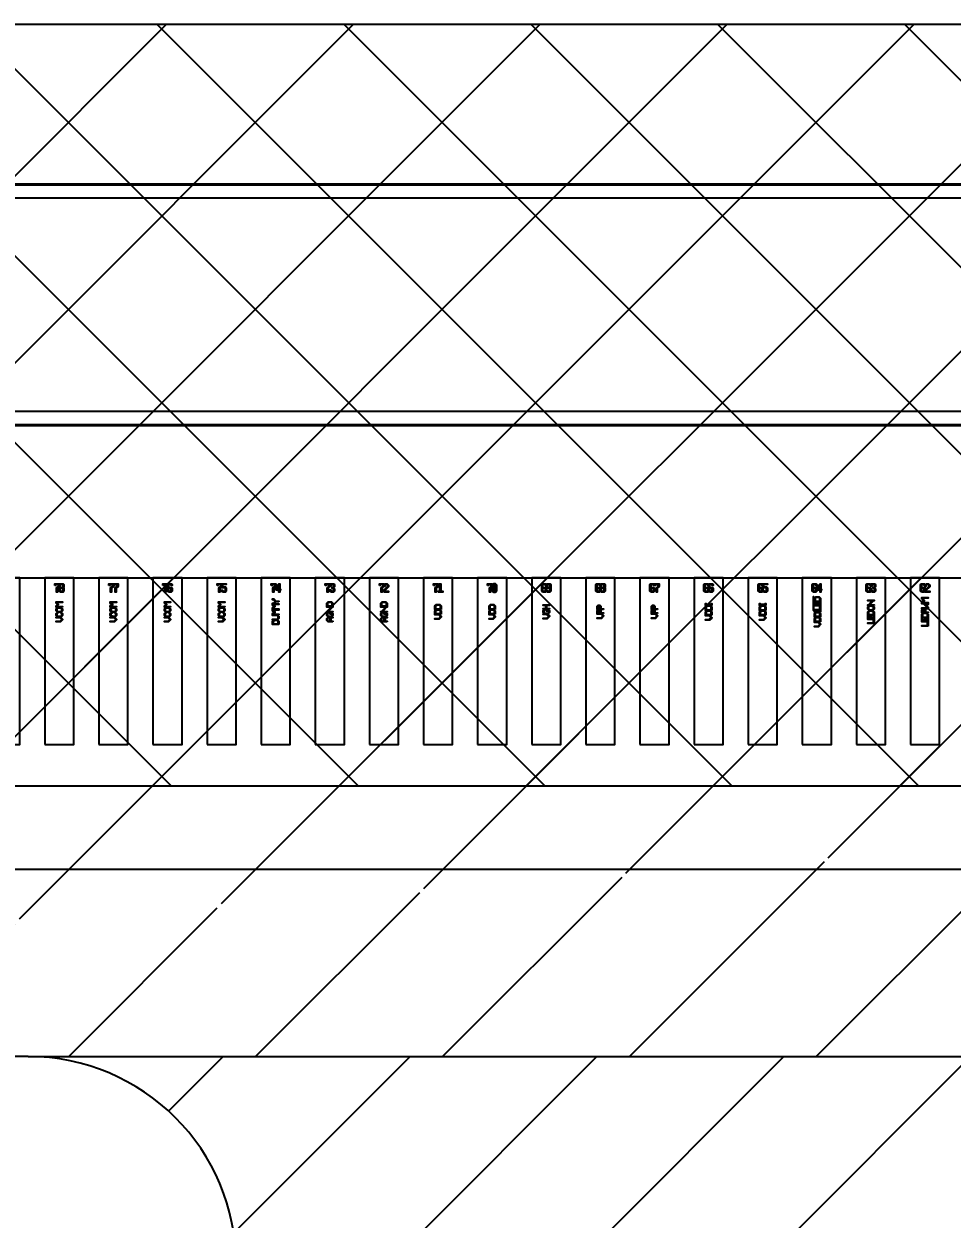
# Model space of a CAD drawing. Header units: millimetres. Extents: x 1278 to 1512, y 149 to 305.
# Drawn here: x 1312.109 to 1314.339, y 239.71 to 242.581 of the extents above; entities that cross this region are included whole.
import ezdxf

# ---------------------------------------------------------------- set-up
doc = ezdxf.new("R2010")
doc.units = ezdxf.units.MM
for name, color, linetype in [('B_M.drawing', 7, 'Continuous'), ('dim', 3, 'Continuous'), ('DWG', 7, 'Continuous'), ('FPC', 30, 'Continuous'), ('L127.drawing', 1, 'Continuous'), ('LAYOUT.drawing', 7, 'Continuous'), ('lcd', 4, 'Continuous'), ('OUTLINE.drawing', 5, 'Continuous')]:
    doc.layers.add(name, color=color, linetype=linetype)
doc.styles.get("Standard").update_dxf_attribs({"font": 'txt', "bigfont": 'gbcbig.shx'})
doc.styles.add('宋体', font='')
doc.styles.get('宋体').set_extended_font_data('SimSun')
doc.dimstyles.new('STANDARD$0', dxfattribs={"dimtxt": 2, "dimasz": 2, "dimexe": 0.2, "dimexo": 0.2, "dimgap": 1, "dimtad": 1, "dimdec": 1, "dimzin": 0, "dimdsep": 46, "dimtxsty": 'Standard', "dimcen": 0, "dimclrd": 256, "dimclre": 256, "dimclrt": 7, "dimadec": 0, "dimazin": 0, "dimtfac": 1, "dimtdec": 1, "dimtofl": 0, "dimtmove": 0, "dimatfit": 0, "dimfxl": 1, "dimtolj": 1, "dimtzin": 0, "dimarcsym": 0})

# ---------------------------------------------------------------- blocks, each defined once
blk = doc.blocks.new('ic_GC')
at = {"layer": 'B_M.drawing'}
blk.add_lwpolyline([(-7.65, -0.29), (-7.65, 0.29), (7.65, 0.29), (7.65, 0.2855), (7.6455, 0.2855), (7.643, 0.288), (-7.643, 0.288), (-7.648, 0.283), (-7.648, -0.283), (-7.643, -0.288), (7.643, -0.288), (7.648, -0.283), (7.648, 0.283), (7.6455, 0.2855), (7.65, 0.2855), (7.65, -0.29), (-7.65, -0.29)], close=True, dxfattribs=at)
blk = doc.blocks.new('ic_89v3_spec_out_line')
at = {"layer": 'L127.drawing'}
blk.add_lwpolyline([(-7.6775, -0.2565), (7.6775, -0.2565), (7.6775, 0.2565), (-7.6775, 0.2565), (-7.6775, -0.2565)], close=True, dxfattribs=at)
blk.add_lwpolyline([(-7.6775, -0.2565), (7.6775, -0.2565), (7.6775, 0.2565), (-7.6775, 0.2565), (-7.6775, -0.2565)], close=True, dxfattribs=at)
blk.add_lwpolyline([(-7.6775, -0.2565), (7.6775, -0.2565), (7.6775, 0.2565), (-7.6775, 0.2565), (-7.6775, -0.2565)], close=True, dxfattribs=at)
blk = doc.blocks.new('ic_89v3_spec_pad_location')
blk.add_blockref('ic_89v3_spec_out_line', (0, 0))
blk = doc.blocks.new('ic_all')
at = {"xscale": -1}
for name, p in [('ic_GC', (-0.71194, -0.08845)), ('ic_89v3_spec_pad_location', (-0.71194, -0.08795))]:
    blk.add_blockref(name, p, dxfattribs=at)
blk = doc.blocks.new('fpc_pad')
at = {"layer": 'OUTLINE.drawing'}
blk.add_lwpolyline([(-0.035, -0.2), (0.035, -0.2), (0.035, 0.2), (-0.035, 0.2), (-0.035, -0.2)], close=True, dxfattribs=at)
blk = doc.blocks.new('fpc_label')
at = {"layer": 'LAYOUT.drawing'}
for points in [[(-4.60749, 0.0577), (-4.62249, 0.0577), (-4.62249, 0.06103), (-4.61916, 0.06436), (-4.62249, 0.0677), (-4.62249, 0.07103), (-4.60749, 0.07103), (-4.60749, 0.06937), (-4.62083, 0.06937), (-4.62083, 0.06853), (-4.61666, 0.06436), (-4.62083, 0.0602), (-4.62083, 0.05936), (-4.60749, 0.05936), (-4.60749, 0.0577)], [(-4.60749, 0.04937), (-4.61082, 0.04604), (-4.61583, 0.04604), (-4.61583, 0.04771), (-4.61166, 0.04771), (-4.60916, 0.0502), (-4.60916, 0.05354), (-4.61166, 0.05603), (-4.61832, 0.05603), (-4.62083, 0.05354), (-4.62083, 0.0502), (-4.61832, 0.04771), (-4.61583, 0.04771), (-4.61583, 0.04604), (-4.61916, 0.04604), (-4.62249, 0.04937), (-4.62249, 0.05437), (-4.61916, 0.0577), (-4.61082, 0.0577), (-4.60749, 0.05437), (-4.60749, 0.04937)], [(-4.47749, 0.0577), (-4.49249, 0.0577), (-4.49249, 0.06103), (-4.48916, 0.06436), (-4.49249, 0.0677), (-4.49249, 0.07103), (-4.47749, 0.07103), (-4.47749, 0.06937), (-4.49083, 0.06937), (-4.49083, 0.06853), (-4.48666, 0.06436), (-4.49083, 0.0602), (-4.49083, 0.05936), (-4.47749, 0.05936), (-4.47749, 0.0577)], [(-4.47749, 0.04937), (-4.48082, 0.04604), (-4.48583, 0.04604), (-4.48583, 0.04771), (-4.48166, 0.04771), (-4.47916, 0.0502), (-4.47916, 0.05354), (-4.48166, 0.05603), (-4.48832, 0.05603), (-4.49083, 0.05354), (-4.49083, 0.0502), (-4.48832, 0.04771), (-4.48583, 0.04771), (-4.48583, 0.04604), (-4.48916, 0.04604), (-4.49249, 0.04937), (-4.49249, 0.05437), (-4.48916, 0.0577), (-4.48082, 0.0577), (-4.47749, 0.05437), (-4.47749, 0.04937)], [(-4.34749, 0.0577), (-4.36249, 0.0577), (-4.36249, 0.06103), (-4.35916, 0.06436), (-4.36249, 0.0677), (-4.36249, 0.07103), (-4.34749, 0.07103), (-4.34749, 0.06937), (-4.36083, 0.06937), (-4.36083, 0.06853), (-4.35666, 0.06436), (-4.36083, 0.0602), (-4.36083, 0.05936), (-4.34749, 0.05936), (-4.34749, 0.0577)], [(-4.34749, 0.04937), (-4.35082, 0.04604), (-4.35583, 0.04604), (-4.35583, 0.04771), (-4.35166, 0.04771), (-4.34916, 0.0502), (-4.34916, 0.05354), (-4.35166, 0.05603), (-4.35832, 0.05603), (-4.36083, 0.05354), (-4.36083, 0.0502), (-4.35832, 0.04771), (-4.35583, 0.04771), (-4.35583, 0.04604), (-4.35916, 0.04604), (-4.36249, 0.04937), (-4.36249, 0.05437), (-4.35916, 0.0577), (-4.35082, 0.0577), (-4.34749, 0.05437), (-4.34749, 0.04937)], [(-4.21749, 0.0577), (-4.23249, 0.0577), (-4.23249, 0.06103), (-4.22916, 0.06436), (-4.23249, 0.0677), (-4.23249, 0.07103), (-4.21749, 0.07103), (-4.21749, 0.06937), (-4.23083, 0.06937), (-4.23083, 0.06853), (-4.22666, 0.06436), (-4.23083, 0.0602), (-4.23083, 0.05936), (-4.21749, 0.05936), (-4.21749, 0.0577)], [(-4.21749, 0.04937), (-4.22082, 0.04604), (-4.22583, 0.04604), (-4.22583, 0.04771), (-4.22166, 0.04771), (-4.21916, 0.0502), (-4.21916, 0.05354), (-4.22166, 0.05603), (-4.22832, 0.05603), (-4.23083, 0.05354), (-4.23083, 0.0502), (-4.22832, 0.04771), (-4.22583, 0.04771), (-4.22583, 0.04604), (-4.22916, 0.04604), (-4.23249, 0.04937), (-4.23249, 0.05437), (-4.22916, 0.0577), (-4.22082, 0.0577), (-4.21749, 0.05437), (-4.21749, 0.04937)], [(-4.08749, 0.07104), (-4.09457, 0.07104), (-4.09958, 0.06604), (-4.10249, 0.06604), (-4.10249, 0.06771), (-4.10041, 0.06771), (-4.09624, 0.07186), (-4.10041, 0.07603), (-4.10249, 0.07603), (-4.10249, 0.0777), (-4.09958, 0.0777), (-4.09457, 0.0727), (-4.08749, 0.0727), (-4.08749, 0.07104)], [(-4.08749, 0.05271), (-4.10249, 0.05271), (-4.10249, 0.05604), (-4.09916, 0.05937), (-4.10249, 0.06271), (-4.10249, 0.06604), (-4.08749, 0.06604), (-4.08749, 0.06438), (-4.10083, 0.06438), (-4.10083, 0.06354), (-4.09666, 0.05937), (-4.10083, 0.05521), (-4.10083, 0.05437), (-4.08749, 0.05437), (-4.08749, 0.05271)], [(-3.95749, 0.05938), (-3.97249, 0.05938), (-3.97249, 0.0677), (-3.96916, 0.07103), (-3.96082, 0.07103), (-3.95749, 0.0677), (-3.95749, 0.06104), (-3.95916, 0.06104), (-3.95916, 0.06688), (-3.96166, 0.06937), (-3.96832, 0.06937), (-3.97083, 0.06688), (-3.97083, 0.06104), (-3.95749, 0.06104), (-3.95749, 0.05938)], [(-3.95749, 0.04604), (-3.97249, 0.04604), (-3.97249, 0.04771), (-3.97125, 0.04771), (-3.96249, 0.05645), (-3.96249, 0.05771), (-3.97249, 0.05771), (-3.97249, 0.05938), (-3.95749, 0.05938), (-3.95749, 0.05771), (-3.95874, 0.05771), (-3.96708, 0.04937), (-3.96708, 0.04771), (-3.95749, 0.04771), (-3.95749, 0.04604)], [(-3.82749, 0.05938), (-3.84249, 0.05938), (-3.84249, 0.0677), (-3.83916, 0.07103), (-3.83082, 0.07103), (-3.82749, 0.0677), (-3.82749, 0.06104), (-3.82916, 0.06104), (-3.82916, 0.06688), (-3.83166, 0.06937), (-3.83832, 0.06937), (-3.84083, 0.06688), (-3.84083, 0.06104), (-3.82749, 0.06104), (-3.82749, 0.05938)], [(-3.82749, 0.04604), (-3.84249, 0.04604), (-3.84249, 0.04771), (-3.84125, 0.04771), (-3.83249, 0.05645), (-3.83249, 0.05771), (-3.84249, 0.05771), (-3.84249, 0.05938), (-3.82749, 0.05938), (-3.82749, 0.05771), (-3.82874, 0.05771), (-3.83708, 0.04937), (-3.83708, 0.04771), (-3.82749, 0.04771), (-3.82749, 0.04604)], [(-3.69749, 0.05271), (-3.71249, 0.05271), (-3.71249, 0.06104), (-3.70916, 0.06437), (-3.70082, 0.06437), (-3.69749, 0.06104), (-3.69749, 0.05438), (-3.69916, 0.05438), (-3.69916, 0.06021), (-3.70166, 0.0627), (-3.70832, 0.0627), (-3.71083, 0.06021), (-3.71083, 0.05438), (-3.69749, 0.05438), (-3.69749, 0.05271)], [(-3.56749, 0.05271), (-3.58249, 0.05271), (-3.58249, 0.06104), (-3.57916, 0.06437), (-3.57082, 0.06437), (-3.56749, 0.06104), (-3.56749, 0.05438), (-3.56916, 0.05438), (-3.56916, 0.06021), (-3.57166, 0.0627), (-3.57832, 0.0627), (-3.58083, 0.06021), (-3.58083, 0.05438), (-3.56749, 0.05438), (-3.56749, 0.05271)], [(-3.43749, 0.05353), (-3.45249, 0.05353), (-3.45249, 0.0552), (-3.44583, 0.0552), (-3.44583, 0.06187), (-3.45249, 0.06187), (-3.45249, 0.06354), (-3.43749, 0.06354), (-3.43749, 0.06187), (-3.44415, 0.06187), (-3.44415, 0.0552), (-3.43749, 0.0552), (-3.43749, 0.05353)], [(-3.30749, 0.05271), (-3.32249, 0.05271), (-3.32249, 0.06021), (-3.31999, 0.06272), (-3.31832, 0.06272), (-3.31832, 0.06105), (-3.31958, 0.06105), (-3.32083, 0.05979), (-3.32083, 0.05438), (-3.31583, 0.05438), (-3.31583, 0.05979), (-3.31708, 0.06105), (-3.31832, 0.06105), (-3.31832, 0.06272), (-3.31666, 0.06272), (-3.31415, 0.06021), (-3.31415, 0.05438), (-3.30749, 0.05438), (-3.30749, 0.05271)], [(-3.17749, 0.05271), (-3.19249, 0.05271), (-3.19249, 0.06021), (-3.18999, 0.06272), (-3.18832, 0.06272), (-3.18832, 0.06105), (-3.18958, 0.06105), (-3.19083, 0.05979), (-3.19083, 0.05438), (-3.18583, 0.05438), (-3.18583, 0.05979), (-3.18708, 0.06105), (-3.18832, 0.06105), (-3.18832, 0.06272), (-3.18666, 0.06272), (-3.18415, 0.06021), (-3.18415, 0.05438), (-3.17749, 0.05438), (-3.17749, 0.05271)], [(-3.04749, 0.06187), (-3.04916, 0.06187), (-3.04916, 0.06353), (-3.06083, 0.06353), (-3.06083, 0.06187), (-3.06249, 0.06187), (-3.06249, 0.06686), (-3.06083, 0.06686), (-3.06083, 0.0652), (-3.04916, 0.0652), (-3.04916, 0.06686), (-3.04749, 0.06686), (-3.04749, 0.06187)], [(-3.04749, 0.05021), (-3.06249, 0.05021), (-3.06249, 0.05854), (-3.05916, 0.06187), (-3.05082, 0.06187), (-3.04749, 0.05854), (-3.04749, 0.05188), (-3.04916, 0.05188), (-3.04916, 0.05771), (-3.05166, 0.0602), (-3.05832, 0.0602), (-3.06083, 0.05771), (-3.06083, 0.05188), (-3.04749, 0.05188), (-3.04749, 0.05021)], [(-2.91749, 0.06187), (-2.91916, 0.06187), (-2.91916, 0.06353), (-2.93083, 0.06353), (-2.93083, 0.06187), (-2.93249, 0.06187), (-2.93249, 0.06686), (-2.93083, 0.06686), (-2.93083, 0.0652), (-2.91916, 0.0652), (-2.91916, 0.06686), (-2.91749, 0.06686), (-2.91749, 0.06187)], [(-2.91749, 0.05021), (-2.93249, 0.05021), (-2.93249, 0.05854), (-2.92916, 0.06187), (-2.92082, 0.06187), (-2.91749, 0.05854), (-2.91749, 0.05188), (-2.91916, 0.05188), (-2.91916, 0.05771), (-2.92166, 0.0602), (-2.92832, 0.0602), (-2.93083, 0.05771), (-2.93083, 0.05188), (-2.91749, 0.05188), (-2.91749, 0.05021)], [(-2.80249, 0.05103), (-2.80249, 0.08269), (-2.80399, 0.08269), (-2.80399, 0.05103), (-2.80249, 0.05103)], [(-2.78599, 0.07104), (-2.80099, 0.07104), (-2.80099, 0.07937), (-2.79766, 0.0827), (-2.78932, 0.0827), (-2.78599, 0.07937), (-2.78599, 0.07271), (-2.78766, 0.07271), (-2.78766, 0.07854), (-2.79016, 0.08103), (-2.79682, 0.08103), (-2.79933, 0.07854), (-2.79933, 0.07271), (-2.78599, 0.07271), (-2.78599, 0.07104)], [(-2.78599, 0.06104), (-2.80099, 0.06104), (-2.80099, 0.07104), (-2.79933, 0.07104), (-2.79933, 0.0627), (-2.79433, 0.0627), (-2.79433, 0.06771), (-2.79265, 0.06771), (-2.79265, 0.0627), (-2.78766, 0.0627), (-2.78766, 0.07104), (-2.78599, 0.07104), (-2.78599, 0.06104)], [(-2.78599, 0.05103), (-2.80099, 0.05103), (-2.80099, 0.0527), (-2.78766, 0.0527), (-2.78766, 0.06104), (-2.78599, 0.06104), (-2.78599, 0.05103)], [(-2.65749, 0.06187), (-2.67249, 0.06187), (-2.67249, 0.06354), (-2.67125, 0.06354), (-2.66249, 0.07228), (-2.66249, 0.07354), (-2.67249, 0.07354), (-2.67249, 0.07521), (-2.65749, 0.07521), (-2.65749, 0.07354), (-2.65874, 0.07354), (-2.66708, 0.0652), (-2.66708, 0.06354), (-2.65749, 0.06354), (-2.65749, 0.06187)], [(-2.65749, 0.05355), (-2.66082, 0.05022), (-2.66583, 0.05022), (-2.66583, 0.05188), (-2.66166, 0.05188), (-2.65916, 0.05437), (-2.65916, 0.05772), (-2.66166, 0.06021), (-2.66832, 0.06021), (-2.67083, 0.05772), (-2.67083, 0.05437), (-2.66832, 0.05188), (-2.66583, 0.05188), (-2.66583, 0.05022), (-2.66916, 0.05022), (-2.67249, 0.05355), (-2.67249, 0.05854), (-2.66916, 0.06187), (-2.66082, 0.06187), (-2.65749, 0.05854), (-2.65749, 0.05355)], [(-2.52749, 0.06772), (-2.54249, 0.06772), (-2.54249, 0.07105), (-2.53916, 0.07438), (-2.54249, 0.07772), (-2.54249, 0.08105), (-2.52749, 0.08105), (-2.52749, 0.07939), (-2.54083, 0.07939), (-2.54083, 0.07855), (-2.53666, 0.07438), (-2.54083, 0.07022), (-2.54083, 0.06938), (-2.52749, 0.06938), (-2.52749, 0.06772)], [(-2.52749, 0.05438), (-2.54249, 0.05438), (-2.54249, 0.05605), (-2.52916, 0.05605), (-2.52916, 0.05689), (-2.53333, 0.06104), (-2.52916, 0.06521), (-2.52916, 0.06605), (-2.54249, 0.06605), (-2.54249, 0.06772), (-2.52749, 0.06772), (-2.52749, 0.06439), (-2.53082, 0.06104), (-2.52749, 0.05771), (-2.52749, 0.05438)], [(-4.60749, 0.03772), (-4.61082, 0.03439), (-4.61916, 0.03439), (-4.62249, 0.03772), (-4.62249, 0.04271), (-4.61916, 0.04604), (-4.6175, 0.04604), (-4.6175, 0.04438), (-4.61832, 0.04438), (-4.62083, 0.04189), (-4.62083, 0.03854), (-4.61832, 0.03605), (-4.61166, 0.03605), (-4.60916, 0.03854), (-4.60916, 0.04189), (-4.61166, 0.04438), (-4.61249, 0.04438), (-4.61249, 0.04604), (-4.61082, 0.04604), (-4.60749, 0.04271), (-4.60749, 0.03772)], [(-4.60749, 0.02773), (-4.61249, 0.02273), (-4.62249, 0.02273), (-4.62249, 0.0244), (-4.61333, 0.0244), (-4.60916, 0.02855), (-4.61333, 0.03272), (-4.62249, 0.03272), (-4.62249, 0.03439), (-4.61249, 0.03439), (-4.60749, 0.02939), (-4.60749, 0.02773)], [(-4.47749, 0.03772), (-4.48082, 0.03439), (-4.48916, 0.03439), (-4.49249, 0.03772), (-4.49249, 0.04271), (-4.48916, 0.04604), (-4.4875, 0.04604), (-4.4875, 0.04438), (-4.48832, 0.04438), (-4.49083, 0.04189), (-4.49083, 0.03854), (-4.48832, 0.03605), (-4.48166, 0.03605), (-4.47916, 0.03854), (-4.47916, 0.04189), (-4.48166, 0.04438), (-4.48249, 0.04438), (-4.48249, 0.04604), (-4.48082, 0.04604), (-4.47749, 0.04271), (-4.47749, 0.03772)], [(-4.47749, 0.02773), (-4.48249, 0.02273), (-4.49249, 0.02273), (-4.49249, 0.0244), (-4.48333, 0.0244), (-4.47916, 0.02855), (-4.48333, 0.03272), (-4.49249, 0.03272), (-4.49249, 0.03439), (-4.48249, 0.03439), (-4.47749, 0.02939), (-4.47749, 0.02773)], [(-4.34749, 0.03772), (-4.35082, 0.03439), (-4.35916, 0.03439), (-4.36249, 0.03772), (-4.36249, 0.04271), (-4.35916, 0.04604), (-4.3575, 0.04604), (-4.3575, 0.04438), (-4.35832, 0.04438), (-4.36083, 0.04189), (-4.36083, 0.03854), (-4.35832, 0.03605), (-4.35166, 0.03605), (-4.34916, 0.03854), (-4.34916, 0.04189), (-4.35166, 0.04438), (-4.35249, 0.04438), (-4.35249, 0.04604), (-4.35082, 0.04604), (-4.34749, 0.04271), (-4.34749, 0.03772)], [(-4.34749, 0.02773), (-4.35249, 0.02273), (-4.36249, 0.02273), (-4.36249, 0.0244), (-4.35333, 0.0244), (-4.34916, 0.02855), (-4.35333, 0.03272), (-4.36249, 0.03272), (-4.36249, 0.03439), (-4.35249, 0.03439), (-4.34749, 0.02939), (-4.34749, 0.02773)], [(-4.21749, 0.03772), (-4.22082, 0.03439), (-4.22916, 0.03439), (-4.23249, 0.03772), (-4.23249, 0.04271), (-4.22916, 0.04604), (-4.2275, 0.04604), (-4.2275, 0.04438), (-4.22832, 0.04438), (-4.23083, 0.04189), (-4.23083, 0.03854), (-4.22832, 0.03605), (-4.22166, 0.03605), (-4.21916, 0.03854), (-4.21916, 0.04189), (-4.22166, 0.04438), (-4.22249, 0.04438), (-4.22249, 0.04604), (-4.22082, 0.04604), (-4.21749, 0.04271), (-4.21749, 0.03772)], [(-4.21749, 0.02773), (-4.22249, 0.02273), (-4.23249, 0.02273), (-4.23249, 0.0244), (-4.22333, 0.0244), (-4.21916, 0.02855), (-4.22333, 0.03272), (-4.23249, 0.03272), (-4.23249, 0.03439), (-4.22249, 0.03439), (-4.21749, 0.02939), (-4.21749, 0.02773)], [(-4.08749, 0.03937), (-4.10249, 0.03937), (-4.10249, 0.0427), (-4.09916, 0.04603), (-4.10249, 0.04938), (-4.10249, 0.05271), (-4.08749, 0.05271), (-4.08749, 0.05104), (-4.10083, 0.05104), (-4.10083, 0.0502), (-4.09666, 0.04603), (-4.10083, 0.04188), (-4.10083, 0.04104), (-4.08749, 0.04104), (-4.08749, 0.03937)], [(-4.08749, 0.03105), (-4.09082, 0.02772), (-4.10249, 0.02772), (-4.10249, 0.02938), (-4.09166, 0.02938), (-4.08916, 0.03187), (-4.08916, 0.03522), (-4.09166, 0.03771), (-4.10249, 0.03771), (-4.10249, 0.03937), (-4.09082, 0.03937), (-4.08749, 0.03604), (-4.08749, 0.03105)], [(-3.95749, 0.03772), (-3.96082, 0.03439), (-3.96916, 0.03439), (-3.97249, 0.03772), (-3.97249, 0.04271), (-3.96916, 0.04604), (-3.9675, 0.04604), (-3.9675, 0.04438), (-3.96832, 0.04438), (-3.97083, 0.04189), (-3.97083, 0.03854), (-3.96832, 0.03605), (-3.96166, 0.03605), (-3.95916, 0.03854), (-3.95916, 0.04189), (-3.96166, 0.04438), (-3.96249, 0.04438), (-3.96249, 0.04105), (-3.96415, 0.04105), (-3.96415, 0.04604), (-3.96082, 0.04604), (-3.95749, 0.04271), (-3.95749, 0.03772)], [(-3.95749, 0.02273), (-3.96916, 0.02273), (-3.97249, 0.02606), (-3.97249, 0.03106), (-3.96916, 0.03439), (-3.95749, 0.03439), (-3.95749, 0.03272), (-3.96249, 0.03272), (-3.96249, 0.0244), (-3.96415, 0.0244), (-3.96415, 0.03272), (-3.96832, 0.03272), (-3.97083, 0.03023), (-3.97083, 0.02689), (-3.96832, 0.0244), (-3.95749, 0.0244), (-3.95749, 0.02273)], [(-3.82749, 0.03772), (-3.83082, 0.03439), (-3.83916, 0.03439), (-3.84249, 0.03772), (-3.84249, 0.04271), (-3.83916, 0.04604), (-3.8375, 0.04604), (-3.8375, 0.04438), (-3.83832, 0.04438), (-3.84083, 0.04189), (-3.84083, 0.03854), (-3.83832, 0.03605), (-3.83166, 0.03605), (-3.82916, 0.03854), (-3.82916, 0.04189), (-3.83166, 0.04438), (-3.83249, 0.04438), (-3.83249, 0.04105), (-3.83415, 0.04105), (-3.83415, 0.04604), (-3.83082, 0.04604), (-3.82749, 0.04271), (-3.82749, 0.03772)], [(-3.82749, 0.02273), (-3.83916, 0.02273), (-3.84249, 0.02606), (-3.84249, 0.03106), (-3.83916, 0.03439), (-3.82749, 0.03439), (-3.82749, 0.03272), (-3.83249, 0.03272), (-3.83249, 0.0244), (-3.83415, 0.0244), (-3.83415, 0.03272), (-3.83832, 0.03272), (-3.84083, 0.03023), (-3.84083, 0.02689), (-3.83832, 0.0244), (-3.82749, 0.0244), (-3.82749, 0.02273)], [(-3.69749, 0.04106), (-3.71249, 0.04106), (-3.71249, 0.04938), (-3.70916, 0.05271), (-3.70082, 0.05271), (-3.69749, 0.04938), (-3.69749, 0.04272), (-3.69916, 0.04272), (-3.69916, 0.04856), (-3.70166, 0.05105), (-3.70832, 0.05105), (-3.71083, 0.04856), (-3.71083, 0.04272), (-3.69749, 0.04272), (-3.69749, 0.04106)], [(-3.69749, 0.0344), (-3.70249, 0.0294), (-3.71249, 0.0294), (-3.71249, 0.03107), (-3.70333, 0.03107), (-3.69916, 0.03522), (-3.70333, 0.03939), (-3.71249, 0.03939), (-3.71249, 0.04106), (-3.70249, 0.04106), (-3.69749, 0.03606), (-3.69749, 0.0344)], [(-3.56749, 0.04106), (-3.58249, 0.04106), (-3.58249, 0.04938), (-3.57916, 0.05271), (-3.57082, 0.05271), (-3.56749, 0.04938), (-3.56749, 0.04272), (-3.56916, 0.04272), (-3.56916, 0.04856), (-3.57166, 0.05105), (-3.57832, 0.05105), (-3.58083, 0.04856), (-3.58083, 0.04272), (-3.56749, 0.04272), (-3.56749, 0.04106)], [(-3.56749, 0.0344), (-3.57249, 0.0294), (-3.58249, 0.0294), (-3.58249, 0.03107), (-3.57333, 0.03107), (-3.56916, 0.03522), (-3.57333, 0.03939), (-3.58249, 0.03939), (-3.58249, 0.04106), (-3.57249, 0.04106), (-3.56749, 0.03606), (-3.56749, 0.0344)], [(-3.43749, 0.04521), (-3.44082, 0.04188), (-3.44916, 0.04188), (-3.45249, 0.04521), (-3.45249, 0.0502), (-3.44916, 0.05353), (-3.4475, 0.05353), (-3.4475, 0.05187), (-3.44832, 0.05187), (-3.45083, 0.04938), (-3.45083, 0.04603), (-3.44832, 0.04354), (-3.44166, 0.04354), (-3.43916, 0.04603), (-3.43916, 0.04938), (-3.44166, 0.05187), (-3.44249, 0.05187), (-3.44249, 0.04854), (-3.44415, 0.04854), (-3.44415, 0.05353), (-3.44082, 0.05353), (-3.43749, 0.0502), (-3.43749, 0.04521)], [(-3.43749, 0.03522), (-3.44249, 0.03022), (-3.45249, 0.03022), (-3.45249, 0.03189), (-3.44333, 0.03189), (-3.43916, 0.03604), (-3.44333, 0.04021), (-3.45249, 0.04021), (-3.45249, 0.04188), (-3.44249, 0.04188), (-3.43749, 0.03688), (-3.43749, 0.03522)], [(-3.30749, 0.04271), (-3.32249, 0.04271), (-3.32249, 0.05021), (-3.31999, 0.05271), (-3.31832, 0.05271), (-3.31832, 0.05105), (-3.31958, 0.05105), (-3.32083, 0.04979), (-3.32083, 0.04437), (-3.31583, 0.04437), (-3.31583, 0.04979), (-3.31708, 0.05105), (-3.31832, 0.05105), (-3.31832, 0.05271), (-3.31666, 0.05271), (-3.31415, 0.05021), (-3.31415, 0.04437), (-3.30749, 0.04437), (-3.30749, 0.04271)], [(-3.30749, 0.03605), (-3.31249, 0.03105), (-3.32249, 0.03105), (-3.32249, 0.03272), (-3.31333, 0.03272), (-3.30916, 0.03687), (-3.31333, 0.04104), (-3.32249, 0.04104), (-3.32249, 0.04271), (-3.31249, 0.04271), (-3.30749, 0.03771), (-3.30749, 0.03605)], [(-3.17749, 0.04271), (-3.19249, 0.04271), (-3.19249, 0.05021), (-3.18999, 0.05271), (-3.18832, 0.05271), (-3.18832, 0.05105), (-3.18958, 0.05105), (-3.19083, 0.04979), (-3.19083, 0.04437), (-3.18583, 0.04437), (-3.18583, 0.04979), (-3.18708, 0.05105), (-3.18832, 0.05105), (-3.18832, 0.05271), (-3.18666, 0.05271), (-3.18415, 0.05021), (-3.18415, 0.04437), (-3.17749, 0.04437), (-3.17749, 0.04271)], [(-3.17749, 0.03605), (-3.18249, 0.03105), (-3.19249, 0.03105), (-3.19249, 0.03272), (-3.18333, 0.03272), (-3.17916, 0.03687), (-3.18333, 0.04104), (-3.19249, 0.04104), (-3.19249, 0.04271), (-3.18249, 0.04271), (-3.17749, 0.03771), (-3.17749, 0.03605)], [(-3.04749, 0.03856), (-3.06249, 0.03856), (-3.06249, 0.04688), (-3.05916, 0.05021), (-3.05082, 0.05021), (-3.04749, 0.04688), (-3.04749, 0.04022), (-3.04916, 0.04022), (-3.04916, 0.04606), (-3.05166, 0.04855), (-3.05832, 0.04855), (-3.06083, 0.04606), (-3.06083, 0.04022), (-3.04749, 0.04022), (-3.04749, 0.03856)], [(-3.04749, 0.0319), (-3.05249, 0.0269), (-3.06249, 0.0269), (-3.06249, 0.02857), (-3.05333, 0.02857), (-3.04916, 0.03272), (-3.05333, 0.03689), (-3.06249, 0.03689), (-3.06249, 0.03856), (-3.05249, 0.03856), (-3.04749, 0.03356), (-3.04749, 0.0319)], [(-2.91749, 0.03856), (-2.93249, 0.03856), (-2.93249, 0.04688), (-2.92916, 0.05021), (-2.92082, 0.05021), (-2.91749, 0.04688), (-2.91749, 0.04022), (-2.91916, 0.04022), (-2.91916, 0.04606), (-2.92166, 0.04855), (-2.92832, 0.04855), (-2.93083, 0.04606), (-2.93083, 0.04022), (-2.91749, 0.04022), (-2.91749, 0.03856)], [(-2.91749, 0.0319), (-2.92249, 0.0269), (-2.93249, 0.0269), (-2.93249, 0.02857), (-2.92333, 0.02857), (-2.91916, 0.03272), (-2.92333, 0.03689), (-2.93249, 0.03689), (-2.93249, 0.03856), (-2.92249, 0.03856), (-2.91749, 0.03356), (-2.91749, 0.0319)], [(-2.78599, 0.04604), (-2.78766, 0.04604), (-2.78766, 0.0477), (-2.79933, 0.0477), (-2.79933, 0.04604), (-2.80099, 0.04604), (-2.80099, 0.05103), (-2.79933, 0.05103), (-2.79933, 0.04937), (-2.78766, 0.04937), (-2.78766, 0.05103), (-2.78599, 0.05103), (-2.78599, 0.04604)], [(-2.78599, 0.03438), (-2.80099, 0.03438), (-2.80099, 0.04271), (-2.79766, 0.04604), (-2.78932, 0.04604), (-2.78599, 0.04271), (-2.78599, 0.03605), (-2.78766, 0.03605), (-2.78766, 0.04188), (-2.79016, 0.04437), (-2.79682, 0.04437), (-2.79933, 0.04188), (-2.79933, 0.03605), (-2.78599, 0.03605), (-2.78599, 0.03438)], [(-2.78599, 0.02273), (-2.80099, 0.02273), (-2.80099, 0.03105), (-2.79766, 0.03438), (-2.78932, 0.03438), (-2.78599, 0.03105), (-2.78599, 0.02439), (-2.78766, 0.02439), (-2.78766, 0.03023), (-2.79016, 0.03272), (-2.79682, 0.03272), (-2.79933, 0.03023), (-2.79933, 0.02439), (-2.78599, 0.02439), (-2.78599, 0.02273)], [(-2.65749, 0.03856), (-2.67249, 0.03856), (-2.67249, 0.04689), (-2.66916, 0.05022), (-2.66082, 0.05022), (-2.65749, 0.04689), (-2.65749, 0.04023), (-2.65916, 0.04023), (-2.65916, 0.04606), (-2.66166, 0.04855), (-2.66832, 0.04855), (-2.67083, 0.04606), (-2.67083, 0.04023), (-2.65749, 0.04023), (-2.65749, 0.03856)], [(-2.65749, 0.02856), (-2.67249, 0.02856), (-2.67249, 0.03856), (-2.67083, 0.03856), (-2.67083, 0.03022), (-2.66583, 0.03022), (-2.66583, 0.03523), (-2.66415, 0.03523), (-2.66415, 0.03022), (-2.65916, 0.03022), (-2.65916, 0.03856), (-2.65749, 0.03856), (-2.65749, 0.02856)], [(-2.52749, 0.04438), (-2.54249, 0.04438), (-2.54249, 0.05188), (-2.53999, 0.05438), (-2.53832, 0.05438), (-2.53832, 0.05272), (-2.53958, 0.05272), (-2.54083, 0.05146), (-2.54083, 0.04604), (-2.53583, 0.04604), (-2.53583, 0.05146), (-2.53708, 0.05272), (-2.53832, 0.05272), (-2.53832, 0.05438), (-2.53666, 0.05438), (-2.53415, 0.05188), (-2.53415, 0.04604), (-2.52749, 0.04604), (-2.52749, 0.04438)], [(-2.52749, 0.03272), (-2.54249, 0.03272), (-2.54249, 0.04105), (-2.53916, 0.04438), (-2.53082, 0.04438), (-2.52749, 0.04105), (-2.52749, 0.03439), (-2.52916, 0.03439), (-2.52916, 0.04022), (-2.53166, 0.04271), (-2.53832, 0.04271), (-2.54083, 0.04022), (-2.54083, 0.03439), (-2.52749, 0.03439), (-2.52749, 0.03272)], [(-2.52749, 0.02272), (-2.54249, 0.02272), (-2.54249, 0.03272), (-2.54083, 0.03272), (-2.54083, 0.02438), (-2.53583, 0.02438), (-2.53583, 0.02939), (-2.53415, 0.02939), (-2.53415, 0.02438), (-2.52916, 0.02438), (-2.52916, 0.03272), (-2.52749, 0.03272), (-2.52749, 0.02272)], [(-4.08749, 0.01606), (-4.10249, 0.01606), (-4.10249, 0.02439), (-4.09916, 0.02772), (-4.09082, 0.02772), (-4.08749, 0.02439), (-4.08749, 0.01773), (-4.08916, 0.01773), (-4.08916, 0.02356), (-4.09166, 0.02605), (-4.09832, 0.02605), (-4.10083, 0.02356), (-4.10083, 0.01773), (-4.08749, 0.01773), (-4.08749, 0.01606)], [(-2.78599, 0.01607), (-2.79099, 0.01107), (-2.80099, 0.01107), (-2.80099, 0.01274), (-2.79183, 0.01274), (-2.78766, 0.01689), (-2.79183, 0.02106), (-2.80099, 0.02106), (-2.80099, 0.02273), (-2.79099, 0.02273), (-2.78599, 0.01773), (-2.78599, 0.01607)], [(-2.65749, 0.01855), (-2.67249, 0.01855), (-2.67249, 0.02022), (-2.65916, 0.02022), (-2.65916, 0.02856), (-2.65749, 0.02856), (-2.65749, 0.01855)], [(-2.52749, 0.01271), (-2.54249, 0.01271), (-2.54249, 0.01438), (-2.52916, 0.01438), (-2.52916, 0.02272), (-2.52749, 0.02272), (-2.52749, 0.01271)]]:
    blk.add_lwpolyline(points, close=True, dxfattribs=at)
blk = doc.blocks.new('fpc_label_num')
at = {"layer": 'LAYOUT.drawing'}
for points in [[(-4.6233, 0.01273), (-4.6233, 0.01717), (-4.6122, 0.01717), (-4.6122, 0.01051), (-4.61664, 0.00605), (-4.61664, -0.00283), (-4.61886, -0.00283), (-4.61886, 0.00717), (-4.61442, 0.01161), (-4.61442, 0.01495), (-4.62108, 0.01495), (-4.62108, 0.01273), (-4.6233, 0.01273)], [(-4.60998, -0.00283), (-4.6122, -0.00061), (-4.6122, 0.00605), (-4.6111, 0.00717), (-4.6122, 0.00829), (-4.6122, 0.01495), (-4.60998, 0.01717), (-4.60332, 0.01717), (-4.6011, 0.01495), (-4.6011, 0.01161), (-4.60332, 0.01161), (-4.60332, 0.01383), (-4.60442, 0.01495), (-4.60888, 0.01495), (-4.60998, 0.01383), (-4.60998, 0.00939), (-4.60888, 0.00829), (-4.60442, 0.00829), (-4.60332, 0.00939), (-4.60332, 0.01161), (-4.6011, 0.01161), (-4.6011, 0.00829), (-4.6022, 0.00717), (-4.6011, 0.00605), (-4.6011, 0.00273), (-4.60332, 0.00273), (-4.60332, 0.00495), (-4.60442, 0.00605), (-4.60888, 0.00605), (-4.60998, 0.00495), (-4.60998, 0.00051), (-4.60888, -0.00061), (-4.60442, -0.00061), (-4.60332, 0.00051), (-4.60332, 0.00273), (-4.6011, 0.00273), (-4.6011, -0.00061), (-4.60332, -0.00283), (-4.60998, -0.00283)], [(-4.4933, 0.01273), (-4.4933, 0.01717), (-4.4822, 0.01717), (-4.4822, 0.01051), (-4.48664, 0.00605), (-4.48664, -0.00283), (-4.48886, -0.00283), (-4.48886, 0.00717), (-4.48442, 0.01161), (-4.48442, 0.01495), (-4.49108, 0.01495), (-4.49108, 0.01273), (-4.4933, 0.01273)], [(-4.4822, 0.01273), (-4.4822, 0.01717), (-4.4711, 0.01717), (-4.4711, 0.01051), (-4.47554, 0.00605), (-4.47554, -0.00283), (-4.47776, -0.00283), (-4.47776, 0.00717), (-4.47332, 0.01161), (-4.47332, 0.01495), (-4.47998, 0.01495), (-4.47998, 0.01273), (-4.4822, 0.01273)], [(-4.3633, 0.01273), (-4.3633, 0.01717), (-4.3522, 0.01717), (-4.3522, 0.01051), (-4.35664, 0.00605), (-4.35664, -0.00283), (-4.35886, -0.00283), (-4.35886, 0.00717), (-4.35442, 0.01161), (-4.35442, 0.01495), (-4.36108, 0.01495), (-4.36108, 0.01273), (-4.3633, 0.01273)], [(-4.34998, -0.00283), (-4.3522, -0.00061), (-4.3522, 0.01495), (-4.34998, 0.01717), (-4.34332, 0.01717), (-4.3411, 0.01495), (-4.3411, 0.01273), (-4.34332, 0.01273), (-4.34332, 0.01383), (-4.34442, 0.01495), (-4.34888, 0.01495), (-4.34998, 0.01383), (-4.34998, 0.00829), (-4.34332, 0.00829), (-4.3411, 0.00605), (-4.3411, 0.00273), (-4.34332, 0.00273), (-4.34332, 0.00495), (-4.34442, 0.00605), (-4.34888, 0.00605), (-4.34998, 0.00495), (-4.34998, 0.00051), (-4.34888, -0.00061), (-4.34442, -0.00061), (-4.34332, 0.00051), (-4.34332, 0.00273), (-4.3411, 0.00273), (-4.3411, -0.00061), (-4.34332, -0.00283), (-4.34998, -0.00283)], [(-4.2333, 0.01273), (-4.2333, 0.01717), (-4.2222, 0.01717), (-4.2222, 0.01051), (-4.22664, 0.00605), (-4.22664, -0.00283), (-4.22886, -0.00283), (-4.22886, 0.00717), (-4.22442, 0.01161), (-4.22442, 0.01495), (-4.23108, 0.01495), (-4.23108, 0.01273), (-4.2333, 0.01273)], [(-4.21998, -0.00283), (-4.2222, -0.00061), (-4.2222, 0.00161), (-4.21998, 0.00161), (-4.21998, 0.00051), (-4.21888, -0.00061), (-4.21442, -0.00061), (-4.21332, 0.00051), (-4.21332, 0.00605), (-4.21442, 0.00717), (-4.2222, 0.00717), (-4.2222, 0.01717), (-4.2111, 0.01717), (-4.2111, 0.01495), (-4.21998, 0.01495), (-4.21998, 0.00939), (-4.21332, 0.00939), (-4.2111, 0.00717), (-4.2111, -0.00061), (-4.21332, -0.00283), (-4.21998, -0.00283)], [(-4.1033, 0.01273), (-4.1033, 0.01717), (-4.0922, 0.01717), (-4.0922, 0.01051), (-4.09664, 0.00605), (-4.09664, -0.00283), (-4.09886, -0.00283), (-4.09886, 0.00717), (-4.09442, 0.01161), (-4.09442, 0.01495), (-4.10108, 0.01495), (-4.10108, 0.01273), (-4.1033, 0.01273)], [(-4.0922, 0.00161), (-4.0922, 0.00939), (-4.08442, 0.01717), (-4.0822, 0.01717), (-4.0822, 0.00383), (-4.0811, 0.00383), (-4.0811, 0.00161), (-4.0822, 0.00161), (-4.0822, -0.00283), (-4.08442, -0.00283), (-4.08442, 0.00161), (-4.08998, 0.00161), (-4.08998, 0.00383), (-4.08442, 0.00383), (-4.08442, 0.01273), (-4.08554, 0.01273), (-4.08998, 0.00829), (-4.08998, 0.00161), (-4.0922, 0.00161)], [(-3.9733, 0.01273), (-3.9733, 0.01717), (-3.9622, 0.01717), (-3.9622, 0.01051), (-3.96664, 0.00605), (-3.96664, -0.00283), (-3.96886, -0.00283), (-3.96886, 0.00717), (-3.96442, 0.01161), (-3.96442, 0.01495), (-3.97108, 0.01495), (-3.97108, 0.01273), (-3.9733, 0.01273)], [(-3.95998, -0.00283), (-3.9622, -0.00061), (-3.9622, 0.00273), (-3.95998, 0.00273), (-3.95998, 0.00051), (-3.95888, -0.00061), (-3.95442, -0.00061), (-3.95332, 0.00051), (-3.95332, 0.00383), (-3.95554, 0.00605), (-3.95776, 0.00605), (-3.95776, 0.00829), (-3.95554, 0.00829), (-3.95332, 0.01051), (-3.95332, 0.01383), (-3.95442, 0.01495), (-3.95888, 0.01495), (-3.95998, 0.01383), (-3.95998, 0.01161), (-3.9622, 0.01161), (-3.9622, 0.01495), (-3.95998, 0.01717), (-3.95332, 0.01717), (-3.9511, 0.01495), (-3.9511, 0.00939), (-3.95332, 0.00717), (-3.9511, 0.00495), (-3.9511, -0.00061), (-3.95332, -0.00283), (-3.95998, -0.00283)], [(-3.8433, 0.01273), (-3.8433, 0.01717), (-3.8322, 0.01717), (-3.8322, 0.01051), (-3.83664, 0.00605), (-3.83664, -0.00283), (-3.83886, -0.00283), (-3.83886, 0.00717), (-3.83442, 0.01161), (-3.83442, 0.01495), (-3.84108, 0.01495), (-3.84108, 0.01273), (-3.8433, 0.01273)], [(-3.8322, -0.00283), (-3.8322, 0.00161), (-3.82332, 0.01051), (-3.82332, 0.01273), (-3.82554, 0.01495), (-3.82776, 0.01495), (-3.82998, 0.01273), (-3.82998, 0.01051), (-3.8322, 0.01051), (-3.8322, 0.01383), (-3.82888, 0.01717), (-3.82442, 0.01717), (-3.8211, 0.01383), (-3.8211, 0.00939), (-3.82998, 0.00051), (-3.82998, -0.00061), (-3.8211, -0.00061), (-3.8211, -0.00283), (-3.8322, -0.00283)], [(-3.7133, 0.01273), (-3.7133, 0.01717), (-3.7022, 0.01717), (-3.7022, 0.01051), (-3.70664, 0.00605), (-3.70664, -0.00283), (-3.70886, -0.00283), (-3.70886, 0.00717), (-3.70442, 0.01161), (-3.70442, 0.01495), (-3.71108, 0.01495), (-3.71108, 0.01273), (-3.7133, 0.01273)], [(-3.7022, -0.00283), (-3.7022, -0.00061), (-3.69776, -0.00061), (-3.69776, 0.01273), (-3.69998, 0.01273), (-3.69998, 0.01495), (-3.69776, 0.01717), (-3.69554, 0.01717), (-3.69554, -0.00061), (-3.6911, -0.00061), (-3.6911, -0.00283), (-3.7022, -0.00283)], [(-3.5833, 0.01273), (-3.5833, 0.01717), (-3.5722, 0.01717), (-3.5722, 0.01051), (-3.57664, 0.00605), (-3.57664, -0.00283), (-3.57886, -0.00283), (-3.57886, 0.00717), (-3.57442, 0.01161), (-3.57442, 0.01495), (-3.58108, 0.01495), (-3.58108, 0.01273), (-3.5833, 0.01273)], [(-3.5722, 0.00051), (-3.56886, -0.00283), (-3.56444, -0.00283), (-3.5611, 0.00051), (-3.5611, 0.01383), (-3.56444, 0.01717), (-3.56664, 0.01717), (-3.56664, 0.01495), (-3.56554, 0.01495), (-3.56332, 0.01273), (-3.56332, 0.00359), (-3.56714, 0.01115), (-3.56714, 0.00627), (-3.5643, 0.00063), (-3.56554, -0.00061), (-3.56776, -0.00061), (-3.56998, 0.00161), (-3.56998, 0.01189), (-3.56714, 0.00627), (-3.56714, 0.01115), (-3.56862, 0.01409), (-3.56776, 0.01495), (-3.56664, 0.01495), (-3.56664, 0.01717), (-3.56886, 0.01717), (-3.5722, 0.01383), (-3.5722, 0.00051)], [(-3.45108, -0.00283), (-3.4533, -0.00061), (-3.4533, 0.01495), (-3.45108, 0.01717), (-3.44442, 0.01717), (-3.4422, 0.01495), (-3.4422, 0.01273), (-3.44442, 0.01273), (-3.44442, 0.01383), (-3.44552, 0.01495), (-3.44998, 0.01495), (-3.45108, 0.01383), (-3.45108, 0.00829), (-3.44442, 0.00829), (-3.4422, 0.00605), (-3.4422, 0.00273), (-3.44442, 0.00273), (-3.44442, 0.00495), (-3.44552, 0.00605), (-3.44998, 0.00605), (-3.45108, 0.00495), (-3.45108, 0.00051), (-3.44998, -0.00061), (-3.44552, -0.00061), (-3.44442, 0.00051), (-3.44442, 0.00273), (-3.4422, 0.00273), (-3.4422, -0.00061), (-3.44442, -0.00283), (-3.45108, -0.00283)], [(-3.43998, -0.00283), (-3.4422, -0.00061), (-3.4422, 0.00161), (-3.43998, 0.00161), (-3.43998, 0.00051), (-3.43888, -0.00061), (-3.43442, -0.00061), (-3.43332, 0.00051), (-3.43332, 0.00605), (-3.43998, 0.00605), (-3.4422, 0.00829), (-3.4422, 0.01273), (-3.43998, 0.01273), (-3.43998, 0.00939), (-3.43888, 0.00829), (-3.43442, 0.00829), (-3.43332, 0.00939), (-3.43332, 0.01383), (-3.43442, 0.01495), (-3.43888, 0.01495), (-3.43998, 0.01383), (-3.43998, 0.01273), (-3.4422, 0.01273), (-3.4422, 0.01495), (-3.43998, 0.01717), (-3.43332, 0.01717), (-3.4311, 0.01495), (-3.4311, -0.00061), (-3.43332, -0.00283), (-3.43998, -0.00283)], [(-3.32108, -0.00283), (-3.3233, -0.00061), (-3.3233, 0.01495), (-3.32108, 0.01717), (-3.31442, 0.01717), (-3.3122, 0.01495), (-3.3122, 0.01273), (-3.31442, 0.01273), (-3.31442, 0.01383), (-3.31552, 0.01495), (-3.31998, 0.01495), (-3.32108, 0.01383), (-3.32108, 0.00829), (-3.31442, 0.00829), (-3.3122, 0.00605), (-3.3122, 0.00273), (-3.31442, 0.00273), (-3.31442, 0.00495), (-3.31552, 0.00605), (-3.31998, 0.00605), (-3.32108, 0.00495), (-3.32108, 0.00051), (-3.31998, -0.00061), (-3.31552, -0.00061), (-3.31442, 0.00051), (-3.31442, 0.00273), (-3.3122, 0.00273), (-3.3122, -0.00061), (-3.31442, -0.00283), (-3.32108, -0.00283)], [(-3.30998, -0.00283), (-3.3122, -0.00061), (-3.3122, 0.00605), (-3.3111, 0.00717), (-3.3122, 0.00829), (-3.3122, 0.01495), (-3.30998, 0.01717), (-3.30332, 0.01717), (-3.3011, 0.01495), (-3.3011, 0.01161), (-3.30332, 0.01161), (-3.30332, 0.01383), (-3.30442, 0.01495), (-3.30888, 0.01495), (-3.30998, 0.01383), (-3.30998, 0.00939), (-3.30888, 0.00829), (-3.30442, 0.00829), (-3.30332, 0.00939), (-3.30332, 0.01161), (-3.3011, 0.01161), (-3.3011, 0.00829), (-3.3022, 0.00717), (-3.3011, 0.00605), (-3.3011, 0.00273), (-3.30332, 0.00273), (-3.30332, 0.00495), (-3.30442, 0.00605), (-3.30888, 0.00605), (-3.30998, 0.00495), (-3.30998, 0.00051), (-3.30888, -0.00061), (-3.30442, -0.00061), (-3.30332, 0.00051), (-3.30332, 0.00273), (-3.3011, 0.00273), (-3.3011, -0.00061), (-3.30332, -0.00283), (-3.30998, -0.00283)], [(-3.19108, -0.00283), (-3.1933, -0.00061), (-3.1933, 0.01495), (-3.19108, 0.01717), (-3.18442, 0.01717), (-3.1822, 0.01495), (-3.1822, 0.01273), (-3.18442, 0.01273), (-3.18442, 0.01383), (-3.18552, 0.01495), (-3.18998, 0.01495), (-3.19108, 0.01383), (-3.19108, 0.00829), (-3.18442, 0.00829), (-3.1822, 0.00605), (-3.1822, 0.00273), (-3.18442, 0.00273), (-3.18442, 0.00495), (-3.18552, 0.00605), (-3.18998, 0.00605), (-3.19108, 0.00495), (-3.19108, 0.00051), (-3.18998, -0.00061), (-3.18552, -0.00061), (-3.18442, 0.00051), (-3.18442, 0.00273), (-3.1822, 0.00273), (-3.1822, -0.00061), (-3.18442, -0.00283), (-3.19108, -0.00283)], [(-3.1822, 0.01273), (-3.1822, 0.01717), (-3.1711, 0.01717), (-3.1711, 0.01051), (-3.17554, 0.00605), (-3.17554, -0.00283), (-3.17776, -0.00283), (-3.17776, 0.00717), (-3.17332, 0.01161), (-3.17332, 0.01495), (-3.17998, 0.01495), (-3.17998, 0.01273), (-3.1822, 0.01273)], [(-3.06108, -0.00283), (-3.0633, -0.00061), (-3.0633, 0.01495), (-3.06108, 0.01717), (-3.05442, 0.01717), (-3.0522, 0.01495), (-3.0522, 0.01273), (-3.05442, 0.01273), (-3.05442, 0.01383), (-3.05552, 0.01495), (-3.05998, 0.01495), (-3.06108, 0.01383), (-3.06108, 0.00829), (-3.05442, 0.00829), (-3.0522, 0.00605), (-3.0522, 0.00273), (-3.05442, 0.00273), (-3.05442, 0.00495), (-3.05552, 0.00605), (-3.05998, 0.00605), (-3.06108, 0.00495), (-3.06108, 0.00051), (-3.05998, -0.00061), (-3.05552, -0.00061), (-3.05442, 0.00051), (-3.05442, 0.00273), (-3.0522, 0.00273), (-3.0522, -0.00061), (-3.05442, -0.00283), (-3.06108, -0.00283)], [(-3.04998, -0.00283), (-3.0522, -0.00061), (-3.0522, 0.01495), (-3.04998, 0.01717), (-3.04332, 0.01717), (-3.0411, 0.01495), (-3.0411, 0.01273), (-3.04332, 0.01273), (-3.04332, 0.01383), (-3.04442, 0.01495), (-3.04888, 0.01495), (-3.04998, 0.01383), (-3.04998, 0.00829), (-3.04332, 0.00829), (-3.0411, 0.00605), (-3.0411, 0.00273), (-3.04332, 0.00273), (-3.04332, 0.00495), (-3.04442, 0.00605), (-3.04888, 0.00605), (-3.04998, 0.00495), (-3.04998, 0.00051), (-3.04888, -0.00061), (-3.04442, -0.00061), (-3.04332, 0.00051), (-3.04332, 0.00273), (-3.0411, 0.00273), (-3.0411, -0.00061), (-3.04332, -0.00283), (-3.04998, -0.00283)], [(-2.93108, -0.00283), (-2.9333, -0.00061), (-2.9333, 0.01495), (-2.93108, 0.01717), (-2.92442, 0.01717), (-2.9222, 0.01495), (-2.9222, 0.01273), (-2.92442, 0.01273), (-2.92442, 0.01383), (-2.92552, 0.01495), (-2.92998, 0.01495), (-2.93108, 0.01383), (-2.93108, 0.00829), (-2.92442, 0.00829), (-2.9222, 0.00605), (-2.9222, 0.00273), (-2.92442, 0.00273), (-2.92442, 0.00495), (-2.92552, 0.00605), (-2.92998, 0.00605), (-2.93108, 0.00495), (-2.93108, 0.00051), (-2.92998, -0.00061), (-2.92552, -0.00061), (-2.92442, 0.00051), (-2.92442, 0.00273), (-2.9222, 0.00273), (-2.9222, -0.00061), (-2.92442, -0.00283), (-2.93108, -0.00283)], [(-2.91998, -0.00283), (-2.9222, -0.00061), (-2.9222, 0.00161), (-2.91998, 0.00161), (-2.91998, 0.00051), (-2.91888, -0.00061), (-2.91442, -0.00061), (-2.91332, 0.00051), (-2.91332, 0.00605), (-2.91442, 0.00717), (-2.9222, 0.00717), (-2.9222, 0.01717), (-2.9111, 0.01717), (-2.9111, 0.01495), (-2.91998, 0.01495), (-2.91998, 0.00939), (-2.91332, 0.00939), (-2.9111, 0.00717), (-2.9111, -0.00061), (-2.91332, -0.00283), (-2.91998, -0.00283)], [(-2.80108, -0.00283), (-2.8033, -0.00061), (-2.8033, 0.01495), (-2.80108, 0.01717), (-2.79442, 0.01717), (-2.7922, 0.01495), (-2.7922, 0.01273), (-2.79442, 0.01273), (-2.79442, 0.01383), (-2.79552, 0.01495), (-2.79998, 0.01495), (-2.80108, 0.01383), (-2.80108, 0.00829), (-2.79442, 0.00829), (-2.7922, 0.00605), (-2.7922, 0.00273), (-2.79442, 0.00273), (-2.79442, 0.00495), (-2.79552, 0.00605), (-2.79998, 0.00605), (-2.80108, 0.00495), (-2.80108, 0.00051), (-2.79998, -0.00061), (-2.79552, -0.00061), (-2.79442, 0.00051), (-2.79442, 0.00273), (-2.7922, 0.00273), (-2.7922, -0.00061), (-2.79442, -0.00283), (-2.80108, -0.00283)], [(-2.7922, 0.00161), (-2.7922, 0.00939), (-2.78442, 0.01717), (-2.7822, 0.01717), (-2.7822, 0.00383), (-2.7811, 0.00383), (-2.7811, 0.00161), (-2.7822, 0.00161), (-2.7822, -0.00283), (-2.78442, -0.00283), (-2.78442, 0.00161), (-2.78998, 0.00161), (-2.78998, 0.00383), (-2.78442, 0.00383), (-2.78442, 0.01273), (-2.78554, 0.01273), (-2.78998, 0.00829), (-2.78998, 0.00161), (-2.7922, 0.00161)], [(-2.67108, -0.00283), (-2.6733, -0.00061), (-2.6733, 0.01495), (-2.67108, 0.01717), (-2.66442, 0.01717), (-2.6622, 0.01495), (-2.6622, 0.01273), (-2.66442, 0.01273), (-2.66442, 0.01383), (-2.66552, 0.01495), (-2.66998, 0.01495), (-2.67108, 0.01383), (-2.67108, 0.00829), (-2.66442, 0.00829), (-2.6622, 0.00605), (-2.6622, 0.00273), (-2.66442, 0.00273), (-2.66442, 0.00495), (-2.66552, 0.00605), (-2.66998, 0.00605), (-2.67108, 0.00495), (-2.67108, 0.00051), (-2.66998, -0.00061), (-2.66552, -0.00061), (-2.66442, 0.00051), (-2.66442, 0.00273), (-2.6622, 0.00273), (-2.6622, -0.00061), (-2.66442, -0.00283), (-2.67108, -0.00283)], [(-2.65998, -0.00283), (-2.6622, -0.00061), (-2.6622, 0.00273), (-2.65998, 0.00273), (-2.65998, 0.00051), (-2.65888, -0.00061), (-2.65442, -0.00061), (-2.65332, 0.00051), (-2.65332, 0.00383), (-2.65554, 0.00605), (-2.65776, 0.00605), (-2.65776, 0.00829), (-2.65554, 0.00829), (-2.65332, 0.01051), (-2.65332, 0.01383), (-2.65442, 0.01495), (-2.65888, 0.01495), (-2.65998, 0.01383), (-2.65998, 0.01161), (-2.6622, 0.01161), (-2.6622, 0.01495), (-2.65998, 0.01717), (-2.65332, 0.01717), (-2.6511, 0.01495), (-2.6511, 0.00939), (-2.65332, 0.00717), (-2.6511, 0.00495), (-2.6511, -0.00061), (-2.65332, -0.00283), (-2.65998, -0.00283)], [(-2.54108, -0.00283), (-2.5433, -0.00061), (-2.5433, 0.01495), (-2.54108, 0.01717), (-2.53442, 0.01717), (-2.5322, 0.01495), (-2.5322, 0.01273), (-2.53442, 0.01273), (-2.53442, 0.01383), (-2.53552, 0.01495), (-2.53998, 0.01495), (-2.54108, 0.01383), (-2.54108, 0.00829), (-2.53442, 0.00829), (-2.5322, 0.00605), (-2.5322, 0.00273), (-2.53442, 0.00273), (-2.53442, 0.00495), (-2.53552, 0.00605), (-2.53998, 0.00605), (-2.54108, 0.00495), (-2.54108, 0.00051), (-2.53998, -0.00061), (-2.53552, -0.00061), (-2.53442, 0.00051), (-2.53442, 0.00273), (-2.5322, 0.00273), (-2.5322, -0.00061), (-2.53442, -0.00283), (-2.54108, -0.00283)], [(-2.5322, -0.00283), (-2.5322, 0.00161), (-2.52332, 0.01051), (-2.52332, 0.01273), (-2.52554, 0.01495), (-2.52776, 0.01495), (-2.52998, 0.01273), (-2.52998, 0.01051), (-2.5322, 0.01051), (-2.5322, 0.01383), (-2.52888, 0.01717), (-2.52442, 0.01717), (-2.5211, 0.01383), (-2.5211, 0.00939), (-2.52998, 0.00051), (-2.52998, -0.00061), (-2.5211, -0.00061), (-2.5211, -0.00283), (-2.5322, -0.00283)]]:
    blk.add_lwpolyline(points, close=True, dxfattribs=at)
blk = doc.blocks.new('fpc')
for name, p in [('fpc_label_num', (5.5572, 0.36881)), ('fpc_label', (5.55999, 0.27157))]:
    blk.add_blockref(name, p)
at = {"row_count": 1, "column_count": 82, "row_spacing": 0.403, "column_spacing": 0.13}
blk.add_blockref('fpc_pad', (0.165, 0.2), dxfattribs=at)
blk = doc.blocks.new('*D126')
at = {"layer": 'Defpoints', "color": 0, "transparency": 16777216}
for p in [(1309.611, 240.5501), (1288.7955, 216.5501), (1313.6292, 216.5501)]:
    blk.add_point(p, dxfattribs=at)
at = {"layer": 'dim', "color": 7, "lineweight": -2, "transparency": 16777216}
for p, q in [((1309.461, 240.5501), (1288.7955, 240.5501)), ((1288.7955, 239.2501), (1288.7955, 217.8501)), ((1313.4792, 216.5501), (1288.7955, 216.5501))]:
    blk.add_line(p, q, dxfattribs=at)
at = {"layer": 'dim', "color": 7, "transparency": 16777216}
for points in [[(1288.5788, 239.2501), (1289.0122, 239.2501), (1288.7955, 240.5501)], [(1288.5788, 217.8501), (1289.0122, 217.8501), (1288.7955, 216.5501)]]:
    blk.add_solid(points, dxfattribs=at)
at = {"layer": 'dim', "color": 7, "transparency": 16777216, "insert": (1287.8447, 228.5501), "char_height": 1.3, "attachment_point": 5, "rotation": 90, "style": '宋体'}
blk.add_mtext('\\A1;24.00±0.30', dxfattribs=at)

msp = doc.modelspace()

# ---------------------------------------------------------------- hatches: boundary and pattern name
h = msp.add_hatch()
h.set_pattern_fill('ANSI37', color=256, scale=0.1, style=0)
h.set_pattern_definition([(45, (-12.59705, -186.2388), (-0.2245064, 0.2245064), []), (135, (-12.59705, -186.2388), (-0.2245064, -0.2245064), [])])
edge = h.paths.add_edge_path()
edge.add_line((1307.273, 242.5801), (1326.0846, 242.5801))
edge.add_arc((1309.9342, 243.6001), 2.85, 200.971, 270)
edge.add_line((1309.9342, 240.7501), (1323.4234, 240.7501))
edge.add_arc((1323.4234, 243.6001), 2.85, 270, 339.029)
h = msp.add_hatch()
h.set_pattern_fill('ANSI31', color=30, scale=0.1, style=0)
h.set_pattern_definition([(45, (-12.59705, -186.2388), (-0.2245064, 0.2245064), [])])
edge = h.paths.add_edge_path()
edge.add_line((1310.4188, 241.2501), (1322.9388, 241.2501))
edge.add_line((1310.4188, 240.2922), (1310.4188, 241.2501))
edge.add_arc((1310.6187, 240.298), 0.2, 178.3428, 261.6793)
edge.add_line((1312.1188, 240.1001), (1310.5898, 240.1001))
edge.add_line((1312.1188, 240.1001), (1321.6123, 240.1001))
edge.add_line((1322.7678, 240.1001), (1321.6123, 240.1001))
edge.add_arc((1322.7389, 240.298), 0.2, 278.3207, 361.6572)
edge.add_line((1322.9388, 240.2922), (1322.9388, 241.2501))
h = msp.add_hatch()
h.set_pattern_fill('ANSI31', color=256, scale=0.1, style=0)
h.set_pattern_definition([(45, (-1.06165, -188.09566), (-0.2245064, 0.2245064), [])])
edge = h.paths.add_edge_path()
edge.add_line((1312.1188, 240.1001), (1321.6123, 240.1001))
edge.add_arc((1312.1188, 239.6001), 0.5, 360, 450)
edge.add_line((1312.6188, 237.8537), (1312.6188, 239.6001))
edge.add_line((1312.6188, 237.8537), (1320.4726, 237.8537))
edge.add_arc((1321.6123, 238.3537), 0.5, 180, 270)
edge.add_line((1321.1123, 239.6001), (1321.1123, 238.3537))
edge.add_arc((1321.6123, 239.6001), 0.5, 90, 180)
h.paths.add_polyline_path([(1313.9874, 239.5546), (1319.3589, 239.5546), (1319.3589, 238.4635), (1313.9874, 238.4635)], flags=24)

# ---------------------------------------------------------------- linework, layer by layer
at = {"layer": 'DWG', "color": 30}
for p, q in [((1310.4188, 241.2501), (1322.9388, 241.2501)), ((1312.1188, 240.1001), (1321.6123, 240.1001))]:
    msp.add_line(p, q, dxfattribs=at)
at = {"layer": 'FPC'}
msp.add_line((1312.1188, 240.1001), (1310.5898, 240.1001), dxfattribs=at)
at = {"layer": 'LAYOUT.drawing'}
for p, q in [((1307.273, 242.5801), (1326.0846, 242.5801)), ((1309.611, 240.5501), (1323.7465, 240.5501))]:
    msp.add_line(p, q, dxfattribs=at)
at = {"layer": 'LAYOUT.drawing', "color": 4}
msp.add_line((1309.9342, 240.7501), (1323.4234, 240.7501), dxfattribs=at)
at = {"layer": 'lcd', "color": 30}
msp.add_arc((1312.1188, 239.6001), 0.5, 360, 90, dxfattribs=at)

# ---------------------------------------------------------------- block references
for name, p in [('ic_all', (1317.3907, 241.9945)), ('fpc', (1311.2488, 240.8501))]:
    msp.add_blockref(name, p)

# ---------------------------------------------------------------- dimensions: what is measured, and where the dimension line sits
at = {"layer": 'dim', "color": 7}
dim = msp.add_linear_dim(base=(1288.7955, 216.5501), p1=(1309.611, 240.5501), p2=(1313.6292, 216.5501), angle=90, dimstyle='STANDARD$0', override={"dimscale": 0.5, "dimtxt": 2.6, "dimasz": 2.6, "dimexe": 0, "dimexo": 0.3, "dimgap": 0.5, "dimtoh": 1, "dimdec": 2, "dimtxsty": '宋体', "dimclrd": 7, "dimclre": 7, "dimadec": 1, "dimtol": 1, "dimtp": 0.3, "dimtm": 0.3, "dimtdec": 2, "dimatfit": 3}, dxfattribs=at)
dim.commit()
dim.dimension.update_dxf_attribs({"geometry": '*D126', "text_midpoint": (1287.8447, 228.5501)})

doc.saveas('drawing.dxf')
